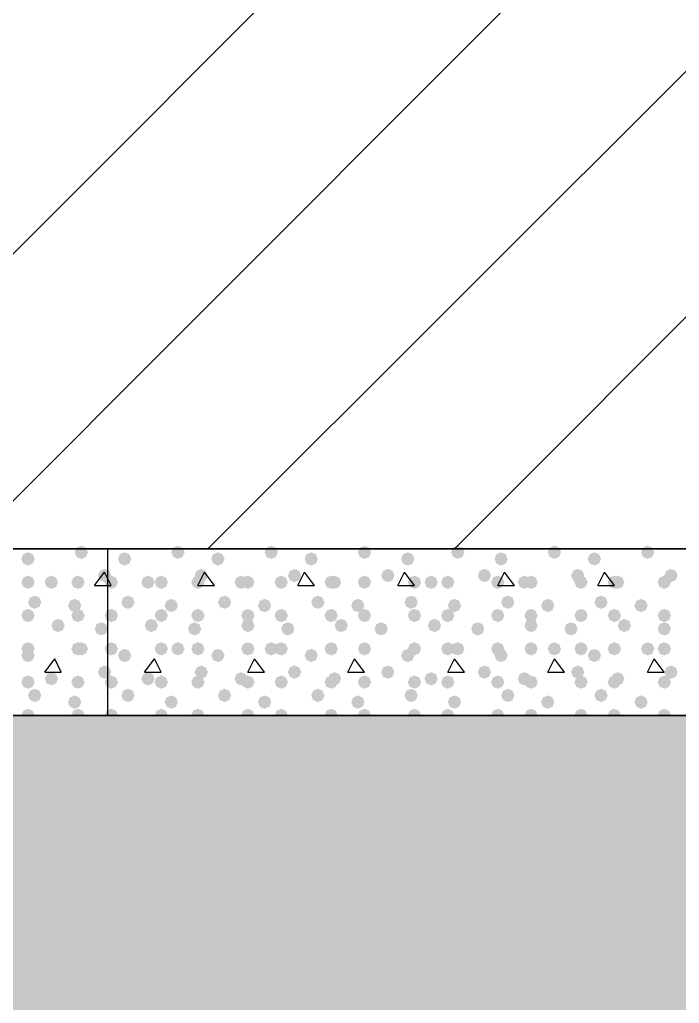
# Model space of a CAD drawing. Header units: millimetres. Extents: x 0 to 420, y 0 to 297.
# Drawn here: x 258.42 to 266.81, y 138.96 to 151.47 of the extents above; entities that cross this region are included whole.
import ezdxf

# ---------------------------------------------------------------- set-up
doc = ezdxf.new("R2010")
doc.units = ezdxf.units.MM
doc.layers.get('0').update_dxf_attribs({"linetype": 'CONTINUOUS'})

msp = doc.modelspace()

# ---------------------------------------------------------------- hatches: boundary and pattern name
at = {"true_color": 0x000007}
for points in [[(259.291667, 144.695333), (259.266796, 144.635537), (259.207, 144.610667), (259.147204, 144.635537), (259.122333, 144.695333), (259.147204, 144.755129), (259.207, 144.78), (259.266796, 144.755129)], [(258.614333, 144.610667), (258.589462, 144.550871), (258.529667, 144.526), (258.469871, 144.550871), (258.445, 144.610667), (258.469871, 144.670462), (258.529667, 144.695333), (258.589462, 144.670463)], [(258.614333, 144.314333), (258.589462, 144.254537), (258.529667, 144.229667), (258.469871, 144.254537), (258.445, 144.314333), (258.469871, 144.374129), (258.529667, 144.399), (258.589462, 144.374129)], [(258.910667, 144.314333), (258.885796, 144.254537), (258.826, 144.229667), (258.766204, 144.254537), (258.741333, 144.314333), (258.766204, 144.374129), (258.826, 144.399), (258.885796, 144.374129)], [(259.249333, 144.314333), (259.224462, 144.254537), (259.164667, 144.229667), (259.104871, 144.254537), (259.08, 144.314333), (259.104871, 144.374129), (259.164667, 144.399), (259.224462, 144.374129)], [(259.588, 144.399), (259.563129, 144.339204), (259.503333, 144.314333), (259.443537, 144.339204), (259.418667, 144.399), (259.443537, 144.458796), (259.503333, 144.483667), (259.563129, 144.458796)], [(258.699, 144.060333), (258.674129, 144.000537), (258.614333, 143.975667), (258.554538, 144.000537), (258.529667, 144.060333), (258.554537, 144.120129), (258.614333, 144.145), (258.674129, 144.120129)], [(259.207, 144.018), (259.182129, 143.958204), (259.122333, 143.933333), (259.062537, 143.958204), (259.037667, 144.018), (259.062537, 144.077796), (259.122333, 144.102667), (259.182129, 144.077796)], [(258.614333, 143.891), (258.589462, 143.831204), (258.529667, 143.806333), (258.469871, 143.831204), (258.445, 143.891), (258.469871, 143.950796), (258.529667, 143.975667), (258.589462, 143.950796)], [(259.249333, 143.891), (259.224462, 143.831204), (259.164667, 143.806333), (259.104871, 143.831204), (259.08, 143.891), (259.104871, 143.950796), (259.164667, 143.975667), (259.224462, 143.950796)], [(258.995333, 143.764), (258.970462, 143.704204), (258.910667, 143.679333), (258.850871, 143.704204), (258.826, 143.764), (258.850871, 143.823796), (258.910667, 143.848667), (258.970462, 143.823796)], [(259.545667, 143.721667), (259.520796, 143.661871), (259.461, 143.637), (259.401204, 143.661871), (259.376333, 143.721667), (259.401204, 143.781462), (259.461, 143.806333), (259.520796, 143.781463)], [(258.614333, 143.467667), (258.589462, 143.407871), (258.529667, 143.383), (258.469871, 143.407871), (258.445, 143.467667), (258.469871, 143.527462), (258.529667, 143.552333), (258.589462, 143.527463)], [(259.249333, 143.467667), (259.224462, 143.407871), (259.164667, 143.383), (259.104871, 143.407871), (259.08, 143.467667), (259.104871, 143.527462), (259.164667, 143.552333), (259.224462, 143.527463)], [(259.291667, 143.467667), (259.266796, 143.407871), (259.207, 143.383), (259.147204, 143.407871), (259.122333, 143.467667), (259.147204, 143.527462), (259.207, 143.552333), (259.266796, 143.527463)], [(258.614333, 143.383), (258.589462, 143.323204), (258.529667, 143.298333), (258.469871, 143.323204), (258.445, 143.383), (258.469871, 143.442796), (258.529667, 143.467667), (258.589462, 143.442796)], [(259.588, 143.171333), (259.563129, 143.111537), (259.503333, 143.086667), (259.443537, 143.111537), (259.418667, 143.171333), (259.443537, 143.231129), (259.503333, 143.256), (259.563129, 143.231129)], [(258.614333, 143.044333), (258.589462, 142.984537), (258.529667, 142.959667), (258.469871, 142.984537), (258.445, 143.044333), (258.469871, 143.104129), (258.529667, 143.129), (258.589462, 143.104129)], [(258.910667, 143.086667), (258.885796, 143.026871), (258.826, 143.002), (258.766204, 143.026871), (258.741333, 143.086667), (258.766204, 143.146462), (258.826, 143.171333), (258.885796, 143.146463)], [(259.249333, 143.044333), (259.224462, 142.984537), (259.164667, 142.959667), (259.104871, 142.984537), (259.08, 143.044333), (259.104871, 143.104129), (259.164667, 143.129), (259.224462, 143.104129)], [(258.699, 142.875), (258.674129, 142.815204), (258.614333, 142.790333), (258.554538, 142.815204), (258.529667, 142.875), (258.554537, 142.934796), (258.614333, 142.959667), (258.674129, 142.934796)], [(259.207, 142.790333), (259.182129, 142.730537), (259.122333, 142.705667), (259.062537, 142.730537), (259.037667, 142.790333), (259.062537, 142.850129), (259.122333, 142.875), (259.182129, 142.850129)], [(258.614333, 142.621), (258.589462, 142.561204), (258.529667, 142.536333), (258.469871, 142.561204), (258.445, 142.621), (258.469871, 142.680796), (258.529667, 142.705667), (258.589462, 142.680796)], [(259.249333, 142.621), (259.224462, 142.561204), (259.164667, 142.536333), (259.104871, 142.561204), (259.08, 142.621), (259.104871, 142.680796), (259.164667, 142.705667), (259.224462, 142.680796)]]:
    msp.add_hatch(color=0, dxfattribs=at).paths.add_polyline_path(points, flags=0)
at = {"true_color": 0x000008}
for points in [[(260.519333, 144.695333), (260.494463, 144.635537), (260.434667, 144.610667), (260.374871, 144.635537), (260.35, 144.695333), (260.374871, 144.755129), (260.434667, 144.78), (260.494462, 144.755129)], [(261.704667, 144.695333), (261.679796, 144.635537), (261.62, 144.610667), (261.560204, 144.635537), (261.535333, 144.695333), (261.560204, 144.755129), (261.62, 144.78), (261.679796, 144.755129)], [(262.89, 144.695333), (262.865129, 144.635537), (262.805333, 144.610667), (262.745538, 144.635537), (262.720667, 144.695333), (262.745537, 144.755129), (262.805333, 144.78), (262.865129, 144.755129)], [(264.075333, 144.695333), (264.050462, 144.635537), (263.990667, 144.610667), (263.930871, 144.635537), (263.906, 144.695333), (263.930871, 144.755129), (263.990667, 144.78), (264.050462, 144.755129)], [(265.303, 144.695333), (265.278129, 144.635537), (265.218333, 144.610667), (265.158537, 144.635537), (265.133667, 144.695333), (265.158537, 144.755129), (265.218333, 144.78), (265.278129, 144.755129)], [(266.488333, 144.695333), (266.463462, 144.635537), (266.403667, 144.610667), (266.343871, 144.635537), (266.319, 144.695333), (266.343871, 144.755129), (266.403667, 144.78), (266.463462, 144.755129)], [(259.842, 144.610667), (259.817129, 144.550871), (259.757333, 144.526), (259.697537, 144.550871), (259.672667, 144.610667), (259.697537, 144.670462), (259.757333, 144.695333), (259.817129, 144.670463)], [(261.027333, 144.610667), (261.002462, 144.550871), (260.942667, 144.526), (260.882871, 144.550871), (260.858, 144.610667), (260.882871, 144.670462), (260.942667, 144.695333), (261.002462, 144.670463)], [(262.212667, 144.610667), (262.187796, 144.550871), (262.128, 144.526), (262.068204, 144.550871), (262.043333, 144.610667), (262.068204, 144.670462), (262.128, 144.695333), (262.187796, 144.670463)], [(263.440333, 144.610667), (263.415462, 144.550871), (263.355667, 144.526), (263.295871, 144.550871), (263.271, 144.610667), (263.295871, 144.670462), (263.355667, 144.695333), (263.415462, 144.670463)], [(264.625667, 144.610667), (264.600796, 144.550871), (264.541, 144.526), (264.481204, 144.550871), (264.456333, 144.610667), (264.481204, 144.670462), (264.541, 144.695333), (264.600796, 144.670463)], [(265.811, 144.610667), (265.786129, 144.550871), (265.726333, 144.526), (265.666538, 144.550871), (265.641667, 144.610667), (265.666537, 144.670462), (265.726333, 144.695333), (265.786129, 144.670463)], [(259.672667, 144.314333), (259.647796, 144.254537), (259.588, 144.229667), (259.528204, 144.254537), (259.503333, 144.314333), (259.528204, 144.374129), (259.588, 144.399), (259.647796, 144.374129)], [(260.138333, 144.314333), (260.113462, 144.254537), (260.053667, 144.229667), (259.993871, 144.254537), (259.969, 144.314333), (259.993871, 144.374129), (260.053667, 144.399), (260.113462, 144.374129)], [(260.307667, 144.314333), (260.282796, 144.254537), (260.223, 144.229667), (260.163204, 144.254537), (260.138333, 144.314333), (260.163204, 144.374129), (260.223, 144.399), (260.282796, 144.374129)], [(260.773333, 144.314333), (260.748462, 144.254537), (260.688667, 144.229667), (260.628871, 144.254537), (260.604, 144.314333), (260.628871, 144.374129), (260.688667, 144.399), (260.748462, 144.374129)], [(260.815667, 144.399), (260.790796, 144.339204), (260.731, 144.314333), (260.671204, 144.339204), (260.646333, 144.399), (260.671204, 144.458796), (260.731, 144.483667), (260.790796, 144.458796)], [(261.323667, 144.314333), (261.298796, 144.254537), (261.239, 144.229667), (261.179204, 144.254537), (261.154333, 144.314333), (261.179204, 144.374129), (261.239, 144.399), (261.298796, 144.374129)], [(261.408333, 144.314333), (261.383462, 144.254537), (261.323667, 144.229667), (261.263871, 144.254537), (261.239, 144.314333), (261.263871, 144.374129), (261.323667, 144.399), (261.383462, 144.374129)], [(261.831667, 144.314333), (261.806796, 144.254537), (261.747, 144.229667), (261.687204, 144.254537), (261.662333, 144.314333), (261.687204, 144.374129), (261.747, 144.399), (261.806796, 144.374129)], [(262.001, 144.399), (261.976129, 144.339204), (261.916333, 144.314333), (261.856538, 144.339204), (261.831667, 144.399), (261.856537, 144.458796), (261.916333, 144.483667), (261.976129, 144.458796)], [(262.466667, 144.314333), (262.441796, 144.254537), (262.382, 144.229667), (262.322204, 144.254537), (262.297333, 144.314333), (262.322204, 144.374129), (262.382, 144.399), (262.441796, 144.374129)], [(262.509, 144.314333), (262.484129, 144.254537), (262.424333, 144.229667), (262.364537, 144.254537), (262.339667, 144.314333), (262.364537, 144.374129), (262.424333, 144.399), (262.484129, 144.374129)], [(262.89, 144.314333), (262.865129, 144.254537), (262.805333, 144.229667), (262.745538, 144.254537), (262.720667, 144.314333), (262.745537, 144.374129), (262.805333, 144.399), (262.865129, 144.374129)], [(263.186333, 144.399), (263.161462, 144.339204), (263.101667, 144.314333), (263.041871, 144.339204), (263.017, 144.399), (263.041871, 144.458796), (263.101667, 144.483667), (263.161462, 144.458796)], [(263.525, 144.314333), (263.500129, 144.254537), (263.440333, 144.229667), (263.380538, 144.254537), (263.355667, 144.314333), (263.380537, 144.374129), (263.440333, 144.399), (263.500129, 144.374129)], [(263.736667, 144.314333), (263.711796, 144.254537), (263.652, 144.229667), (263.592204, 144.254537), (263.567333, 144.314333), (263.592204, 144.374129), (263.652, 144.399), (263.711796, 144.374129)], [(263.948333, 144.314333), (263.923463, 144.254537), (263.863667, 144.229667), (263.803871, 144.254537), (263.779, 144.314333), (263.803871, 144.374129), (263.863667, 144.399), (263.923462, 144.374129)], [(264.414, 144.399), (264.389129, 144.339204), (264.329333, 144.314333), (264.269538, 144.339204), (264.244667, 144.399), (264.269537, 144.458796), (264.329333, 144.483667), (264.389129, 144.458796)], [(264.583333, 144.314333), (264.558463, 144.254537), (264.498667, 144.229667), (264.438871, 144.254537), (264.414, 144.314333), (264.438871, 144.374129), (264.498667, 144.399), (264.558462, 144.374129)], [(264.922, 144.314333), (264.897129, 144.254537), (264.837333, 144.229667), (264.777537, 144.254537), (264.752667, 144.314333), (264.777537, 144.374129), (264.837333, 144.399), (264.897129, 144.374129)], [(265.006667, 144.314333), (264.981796, 144.254537), (264.922, 144.229667), (264.862204, 144.254537), (264.837333, 144.314333), (264.862204, 144.374129), (264.922, 144.399), (264.981796, 144.374129)], [(265.599333, 144.399), (265.574462, 144.339204), (265.514667, 144.314333), (265.454871, 144.339204), (265.43, 144.399), (265.454871, 144.458796), (265.514667, 144.483667), (265.574462, 144.458796)], [(265.641667, 144.314333), (265.616796, 144.254537), (265.557, 144.229667), (265.497204, 144.254537), (265.472333, 144.314333), (265.497204, 144.374129), (265.557, 144.399), (265.616796, 144.374129)], [(266.065, 144.314333), (266.040129, 144.254537), (265.980333, 144.229667), (265.920538, 144.254537), (265.895667, 144.314333), (265.920537, 144.374129), (265.980333, 144.399), (266.040129, 144.374129)], [(266.107333, 144.314333), (266.082463, 144.254537), (266.022667, 144.229667), (265.962871, 144.254537), (265.938, 144.314333), (265.962871, 144.374129), (266.022667, 144.399), (266.082462, 144.374129)], [(266.7, 144.314333), (266.675129, 144.254537), (266.615333, 144.229667), (266.555538, 144.254537), (266.530667, 144.314333), (266.555537, 144.374129), (266.615333, 144.399), (266.675129, 144.374129)], [(266.784667, 144.399), (266.759796, 144.339204), (266.7, 144.314333), (266.640204, 144.339204), (266.615333, 144.399), (266.640204, 144.458796), (266.7, 144.483667), (266.759796, 144.458796)], [(259.884333, 144.060333), (259.859462, 144.000537), (259.799667, 143.975667), (259.739871, 144.000537), (259.715, 144.060333), (259.739871, 144.120129), (259.799667, 144.145), (259.859462, 144.120129)], [(261.112, 144.060333), (261.087129, 144.000537), (261.027333, 143.975667), (260.967537, 144.000537), (260.942667, 144.060333), (260.967537, 144.120129), (261.027333, 144.145), (261.087129, 144.120129)], [(262.297333, 144.060333), (262.272462, 144.000537), (262.212667, 143.975667), (262.152871, 144.000537), (262.128, 144.060333), (262.152871, 144.120129), (262.212667, 144.145), (262.272462, 144.120129)], [(263.482667, 144.060333), (263.457796, 144.000537), (263.398, 143.975667), (263.338204, 144.000537), (263.313333, 144.060333), (263.338204, 144.120129), (263.398, 144.145), (263.457796, 144.120129)], [(264.710333, 144.060333), (264.685462, 144.000537), (264.625667, 143.975667), (264.565871, 144.000537), (264.541, 144.060333), (264.565871, 144.120129), (264.625667, 144.145), (264.685462, 144.120129)], [(265.895667, 144.060333), (265.870796, 144.000537), (265.811, 143.975667), (265.751204, 144.000537), (265.726333, 144.060333), (265.751204, 144.120129), (265.811, 144.145), (265.870796, 144.120129)], [(260.434667, 144.018), (260.409796, 143.958204), (260.35, 143.933333), (260.290204, 143.958204), (260.265333, 144.018), (260.290204, 144.077796), (260.35, 144.102667), (260.409796, 144.077796)], [(261.62, 144.018), (261.595129, 143.958204), (261.535333, 143.933333), (261.475537, 143.958204), (261.450667, 144.018), (261.475537, 144.077796), (261.535333, 144.102667), (261.595129, 144.077796)], [(262.805333, 144.018), (262.780463, 143.958204), (262.720667, 143.933333), (262.660871, 143.958204), (262.636, 144.018), (262.660871, 144.077796), (262.720667, 144.102667), (262.780462, 144.077796)], [(264.033, 144.018), (264.008129, 143.958204), (263.948333, 143.933333), (263.888537, 143.958204), (263.863667, 144.018), (263.888537, 144.077796), (263.948333, 144.102667), (264.008129, 144.077796)], [(265.218333, 144.018), (265.193463, 143.958204), (265.133667, 143.933333), (265.073871, 143.958204), (265.049, 144.018), (265.073871, 144.077796), (265.133667, 144.102667), (265.193462, 144.077796)], [(266.403667, 144.018), (266.378796, 143.958204), (266.319, 143.933333), (266.259204, 143.958204), (266.234333, 144.018), (266.259204, 144.077796), (266.319, 144.102667), (266.378796, 144.077796)], [(259.672667, 143.891), (259.647796, 143.831204), (259.588, 143.806333), (259.528204, 143.831204), (259.503333, 143.891), (259.528204, 143.950796), (259.588, 143.975667), (259.647796, 143.950796)], [(260.307667, 143.891), (260.282796, 143.831204), (260.223, 143.806333), (260.163204, 143.831204), (260.138333, 143.891), (260.163204, 143.950796), (260.223, 143.975667), (260.282796, 143.950796)], [(260.773333, 143.891), (260.748462, 143.831204), (260.688667, 143.806333), (260.628871, 143.831204), (260.604, 143.891), (260.628871, 143.950796), (260.688667, 143.975667), (260.748462, 143.950796)], [(261.408333, 143.891), (261.383462, 143.831204), (261.323667, 143.806333), (261.263871, 143.831204), (261.239, 143.891), (261.263871, 143.950796), (261.323667, 143.975667), (261.383462, 143.950796)], [(261.831667, 143.891), (261.806796, 143.831204), (261.747, 143.806333), (261.687204, 143.831204), (261.662333, 143.891), (261.687204, 143.950796), (261.747, 143.975667), (261.806796, 143.950796)], [(262.466667, 143.891), (262.441796, 143.831204), (262.382, 143.806333), (262.322204, 143.831204), (262.297333, 143.891), (262.322204, 143.950796), (262.382, 143.975667), (262.441796, 143.950796)], [(262.89, 143.891), (262.865129, 143.831204), (262.805333, 143.806333), (262.745538, 143.831204), (262.720667, 143.891), (262.745537, 143.950796), (262.805333, 143.975667), (262.865129, 143.950796)], [(263.525, 143.891), (263.500129, 143.831204), (263.440333, 143.806333), (263.380538, 143.831204), (263.355667, 143.891), (263.380537, 143.950796), (263.440333, 143.975667), (263.500129, 143.950796)], [(263.948333, 143.891), (263.923463, 143.831204), (263.863667, 143.806333), (263.803871, 143.831204), (263.779, 143.891), (263.803871, 143.950796), (263.863667, 143.975667), (263.923462, 143.950796)], [(264.583333, 143.891), (264.558463, 143.831204), (264.498667, 143.806333), (264.438871, 143.831204), (264.414, 143.891), (264.438871, 143.950796), (264.498667, 143.975667), (264.558462, 143.950796)], [(265.006667, 143.891), (264.981796, 143.831204), (264.922, 143.806333), (264.862204, 143.831204), (264.837333, 143.891), (264.862204, 143.950796), (264.922, 143.975667), (264.981796, 143.950796)], [(265.641667, 143.891), (265.616796, 143.831204), (265.557, 143.806333), (265.497204, 143.831204), (265.472333, 143.891), (265.497204, 143.950796), (265.557, 143.975667), (265.616796, 143.950796)], [(266.065, 143.891), (266.040129, 143.831204), (265.980333, 143.806333), (265.920538, 143.831204), (265.895667, 143.891), (265.920537, 143.950796), (265.980333, 143.975667), (266.040129, 143.950796)], [(266.7, 143.891), (266.675129, 143.831204), (266.615333, 143.806333), (266.555538, 143.831204), (266.530667, 143.891), (266.555537, 143.950796), (266.615333, 143.975667), (266.675129, 143.950796)], [(260.180667, 143.764), (260.155796, 143.704204), (260.096, 143.679333), (260.036204, 143.704204), (260.011333, 143.764), (260.036204, 143.823796), (260.096, 143.848667), (260.155796, 143.823796)], [(260.731, 143.721667), (260.706129, 143.661871), (260.646333, 143.637), (260.586538, 143.661871), (260.561667, 143.721667), (260.586537, 143.781462), (260.646333, 143.806333), (260.706129, 143.781463)], [(261.408333, 143.764), (261.383462, 143.704204), (261.323667, 143.679333), (261.263871, 143.704204), (261.239, 143.764), (261.263871, 143.823796), (261.323667, 143.848667), (261.383462, 143.823796)], [(261.916333, 143.721667), (261.891462, 143.661871), (261.831667, 143.637), (261.771871, 143.661871), (261.747, 143.721667), (261.771871, 143.781462), (261.831667, 143.806333), (261.891462, 143.781463)], [(262.593667, 143.764), (262.568796, 143.704204), (262.509, 143.679333), (262.449204, 143.704204), (262.424333, 143.764), (262.449204, 143.823796), (262.509, 143.848667), (262.568796, 143.823796)], [(263.101667, 143.721667), (263.076796, 143.661871), (263.017, 143.637), (262.957204, 143.661871), (262.932333, 143.721667), (262.957204, 143.781462), (263.017, 143.806333), (263.076796, 143.781463)], [(263.779, 143.764), (263.754129, 143.704204), (263.694333, 143.679333), (263.634537, 143.704204), (263.609667, 143.764), (263.634537, 143.823796), (263.694333, 143.848667), (263.754129, 143.823796)], [(264.329333, 143.721667), (264.304463, 143.661871), (264.244667, 143.637), (264.184871, 143.661871), (264.16, 143.721667), (264.184871, 143.781462), (264.244667, 143.806333), (264.304462, 143.781463)], [(265.006667, 143.764), (264.981796, 143.704204), (264.922, 143.679333), (264.862204, 143.704204), (264.837333, 143.764), (264.862204, 143.823796), (264.922, 143.848667), (264.981796, 143.823796)], [(265.514667, 143.721667), (265.489796, 143.661871), (265.43, 143.637), (265.370204, 143.661871), (265.345333, 143.721667), (265.370204, 143.781462), (265.43, 143.806333), (265.489796, 143.781463)], [(266.192, 143.764), (266.167129, 143.704204), (266.107333, 143.679333), (266.047537, 143.704204), (266.022667, 143.764), (266.047537, 143.823796), (266.107333, 143.848667), (266.167129, 143.823796)], [(266.7, 143.721667), (266.675129, 143.661871), (266.615333, 143.637), (266.555538, 143.661871), (266.530667, 143.721667), (266.555537, 143.781462), (266.615333, 143.806333), (266.675129, 143.781463)], [(259.672667, 143.467667), (259.647796, 143.407871), (259.588, 143.383), (259.528204, 143.407871), (259.503333, 143.467667), (259.528204, 143.527462), (259.588, 143.552333), (259.647796, 143.527463)], [(260.307667, 143.467667), (260.282796, 143.407871), (260.223, 143.383), (260.163204, 143.407871), (260.138333, 143.467667), (260.163204, 143.527462), (260.223, 143.552333), (260.282796, 143.527463)], [(260.519333, 143.467667), (260.494463, 143.407871), (260.434667, 143.383), (260.374871, 143.407871), (260.35, 143.467667), (260.374871, 143.527462), (260.434667, 143.552333), (260.494462, 143.527463)], [(260.773333, 143.467667), (260.748462, 143.407871), (260.688667, 143.383), (260.628871, 143.407871), (260.604, 143.467667), (260.628871, 143.527462), (260.688667, 143.552333), (260.748462, 143.527463)], [(261.408333, 143.467667), (261.383462, 143.407871), (261.323667, 143.383), (261.263871, 143.407871), (261.239, 143.467667), (261.263871, 143.527462), (261.323667, 143.552333), (261.383462, 143.527463)], [(261.704667, 143.467667), (261.679796, 143.407871), (261.62, 143.383), (261.560204, 143.407871), (261.535333, 143.467667), (261.560204, 143.527462), (261.62, 143.552333), (261.679796, 143.527463)], [(261.831667, 143.467667), (261.806796, 143.407871), (261.747, 143.383), (261.687204, 143.407871), (261.662333, 143.467667), (261.687204, 143.527462), (261.747, 143.552333), (261.806796, 143.527463)], [(262.466667, 143.467667), (262.441796, 143.407871), (262.382, 143.383), (262.322204, 143.407871), (262.297333, 143.467667), (262.322204, 143.527462), (262.382, 143.552333), (262.441796, 143.527463)], [(262.89, 143.467667), (262.865129, 143.407871), (262.805333, 143.383), (262.745538, 143.407871), (262.720667, 143.467667), (262.745537, 143.527462), (262.805333, 143.552333), (262.865129, 143.527463)], [(262.89, 143.467667), (262.865129, 143.407871), (262.805333, 143.383), (262.745538, 143.407871), (262.720667, 143.467667), (262.745537, 143.527462), (262.805333, 143.552333), (262.865129, 143.527463)], [(263.525, 143.467667), (263.500129, 143.407871), (263.440333, 143.383), (263.380538, 143.407871), (263.355667, 143.467667), (263.380537, 143.527462), (263.440333, 143.552333), (263.500129, 143.527463)], [(263.948333, 143.467667), (263.923463, 143.407871), (263.863667, 143.383), (263.803871, 143.407871), (263.779, 143.467667), (263.803871, 143.527462), (263.863667, 143.552333), (263.923462, 143.527463)], [(264.075333, 143.467667), (264.050462, 143.407871), (263.990667, 143.383), (263.930871, 143.407871), (263.906, 143.467667), (263.930871, 143.527462), (263.990667, 143.552333), (264.050462, 143.527463)], [(264.583333, 143.467667), (264.558463, 143.407871), (264.498667, 143.383), (264.438871, 143.407871), (264.414, 143.467667), (264.438871, 143.527462), (264.498667, 143.552333), (264.558462, 143.527463)], [(265.006667, 143.467667), (264.981796, 143.407871), (264.922, 143.383), (264.862204, 143.407871), (264.837333, 143.467667), (264.862204, 143.527462), (264.922, 143.552333), (264.981796, 143.527463)], [(265.303, 143.467667), (265.278129, 143.407871), (265.218333, 143.383), (265.158537, 143.407871), (265.133667, 143.467667), (265.158537, 143.527462), (265.218333, 143.552333), (265.278129, 143.527463)], [(265.641667, 143.467667), (265.616796, 143.407871), (265.557, 143.383), (265.497204, 143.407871), (265.472333, 143.467667), (265.497204, 143.527462), (265.557, 143.552333), (265.616796, 143.527463)], [(266.065, 143.467667), (266.040129, 143.407871), (265.980333, 143.383), (265.920538, 143.407871), (265.895667, 143.467667), (265.920537, 143.527462), (265.980333, 143.552333), (266.040129, 143.527463)], [(266.488333, 143.467667), (266.463462, 143.407871), (266.403667, 143.383), (266.343871, 143.407871), (266.319, 143.467667), (266.343871, 143.527462), (266.403667, 143.552333), (266.463462, 143.527463)], [(266.7, 143.467667), (266.675129, 143.407871), (266.615333, 143.383), (266.555538, 143.407871), (266.530667, 143.467667), (266.555537, 143.527462), (266.615333, 143.552333), (266.675129, 143.527463)], [(259.842, 143.383), (259.817129, 143.323204), (259.757333, 143.298333), (259.697537, 143.323204), (259.672667, 143.383), (259.697537, 143.442796), (259.757333, 143.467667), (259.817129, 143.442796)], [(261.027333, 143.383), (261.002462, 143.323204), (260.942667, 143.298333), (260.882871, 143.323204), (260.858, 143.383), (260.882871, 143.442796), (260.942667, 143.467667), (261.002462, 143.442796)], [(262.212667, 143.383), (262.187796, 143.323204), (262.128, 143.298333), (262.068204, 143.323204), (262.043333, 143.383), (262.068204, 143.442796), (262.128, 143.467667), (262.187796, 143.442796)], [(263.440333, 143.383), (263.415462, 143.323204), (263.355667, 143.298333), (263.295871, 143.323204), (263.271, 143.383), (263.295871, 143.442796), (263.355667, 143.467667), (263.415462, 143.442796)], [(264.625667, 143.383), (264.600796, 143.323204), (264.541, 143.298333), (264.481204, 143.323204), (264.456333, 143.383), (264.481204, 143.442796), (264.541, 143.467667), (264.600796, 143.442796)], [(265.811, 143.383), (265.786129, 143.323204), (265.726333, 143.298333), (265.666538, 143.323204), (265.641667, 143.383), (265.666537, 143.442796), (265.726333, 143.467667), (265.786129, 143.442796)], [(260.815667, 143.171333), (260.790796, 143.111537), (260.731, 143.086667), (260.671204, 143.111537), (260.646333, 143.171333), (260.671204, 143.231129), (260.731, 143.256), (260.790796, 143.231129)], [(262.001, 143.171333), (261.976129, 143.111537), (261.916333, 143.086667), (261.856538, 143.111537), (261.831667, 143.171333), (261.856537, 143.231129), (261.916333, 143.256), (261.976129, 143.231129)], [(263.186333, 143.171333), (263.161462, 143.111537), (263.101667, 143.086667), (263.041871, 143.111537), (263.017, 143.171333), (263.041871, 143.231129), (263.101667, 143.256), (263.161462, 143.231129)], [(264.414, 143.171333), (264.389129, 143.111537), (264.329333, 143.086667), (264.269538, 143.111537), (264.244667, 143.171333), (264.269537, 143.231129), (264.329333, 143.256), (264.389129, 143.231129)], [(265.599333, 143.171333), (265.574462, 143.111537), (265.514667, 143.086667), (265.454871, 143.111537), (265.43, 143.171333), (265.454871, 143.231129), (265.514667, 143.256), (265.574462, 143.231129)], [(266.784667, 143.171333), (266.759796, 143.111537), (266.7, 143.086667), (266.640204, 143.111537), (266.615333, 143.171333), (266.640204, 143.231129), (266.7, 143.256), (266.759796, 143.231129)], [(259.672667, 143.044333), (259.647796, 142.984537), (259.588, 142.959667), (259.528204, 142.984537), (259.503333, 143.044333), (259.528204, 143.104129), (259.588, 143.129), (259.647796, 143.104129)], [(260.138333, 143.086667), (260.113462, 143.026871), (260.053667, 143.002), (259.993871, 143.026871), (259.969, 143.086667), (259.993871, 143.146462), (260.053667, 143.171333), (260.113462, 143.146463)], [(260.307667, 143.044333), (260.282796, 142.984537), (260.223, 142.959667), (260.163204, 142.984537), (260.138333, 143.044333), (260.163204, 143.104129), (260.223, 143.129), (260.282796, 143.104129)], [(260.773333, 143.044333), (260.748462, 142.984537), (260.688667, 142.959667), (260.628871, 142.984537), (260.604, 143.044333), (260.628871, 143.104129), (260.688667, 143.129), (260.748462, 143.104129)], [(261.323667, 143.086667), (261.298796, 143.026871), (261.239, 143.002), (261.179204, 143.026871), (261.154333, 143.086667), (261.179204, 143.146462), (261.239, 143.171333), (261.298796, 143.146463)], [(261.408333, 143.044333), (261.383462, 142.984537), (261.323667, 142.959667), (261.263871, 142.984537), (261.239, 143.044333), (261.263871, 143.104129), (261.323667, 143.129), (261.383462, 143.104129)], [(261.831667, 143.044333), (261.806796, 142.984537), (261.747, 142.959667), (261.687204, 142.984537), (261.662333, 143.044333), (261.687204, 143.104129), (261.747, 143.129), (261.806796, 143.104129)], [(262.466667, 143.044333), (262.441796, 142.984537), (262.382, 142.959667), (262.322204, 142.984537), (262.297333, 143.044333), (262.322204, 143.104129), (262.382, 143.129), (262.441796, 143.104129)], [(262.509, 143.086667), (262.484129, 143.026871), (262.424333, 143.002), (262.364537, 143.026871), (262.339667, 143.086667), (262.364537, 143.146462), (262.424333, 143.171333), (262.484129, 143.146463)], [(262.89, 143.044333), (262.865129, 142.984537), (262.805333, 142.959667), (262.745538, 142.984537), (262.720667, 143.044333), (262.745537, 143.104129), (262.805333, 143.129), (262.865129, 143.104129)], [(263.525, 143.044333), (263.500129, 142.984537), (263.440333, 142.959667), (263.380538, 142.984537), (263.355667, 143.044333), (263.380537, 143.104129), (263.440333, 143.129), (263.500129, 143.104129)], [(263.736667, 143.086667), (263.711796, 143.026871), (263.652, 143.002), (263.592204, 143.026871), (263.567333, 143.086667), (263.592204, 143.146462), (263.652, 143.171333), (263.711796, 143.146463)], [(263.948333, 143.044333), (263.923463, 142.984537), (263.863667, 142.959667), (263.803871, 142.984537), (263.779, 143.044333), (263.803871, 143.104129), (263.863667, 143.129), (263.923462, 143.104129)], [(264.583333, 143.044333), (264.558463, 142.984537), (264.498667, 142.959667), (264.438871, 142.984537), (264.414, 143.044333), (264.438871, 143.104129), (264.498667, 143.129), (264.558462, 143.104129)], [(264.922, 143.086667), (264.897129, 143.026871), (264.837333, 143.002), (264.777537, 143.026871), (264.752667, 143.086667), (264.777537, 143.146462), (264.837333, 143.171333), (264.897129, 143.146463)], [(265.006667, 143.044333), (264.981796, 142.984537), (264.922, 142.959667), (264.862204, 142.984537), (264.837333, 143.044333), (264.862204, 143.104129), (264.922, 143.129), (264.981796, 143.104129)], [(265.641667, 143.044333), (265.616796, 142.984537), (265.557, 142.959667), (265.497204, 142.984537), (265.472333, 143.044333), (265.497204, 143.104129), (265.557, 143.129), (265.616796, 143.104129)], [(266.065, 143.044333), (266.040129, 142.984537), (265.980333, 142.959667), (265.920538, 142.984537), (265.895667, 143.044333), (265.920537, 143.104129), (265.980333, 143.129), (266.040129, 143.104129)], [(266.107333, 143.086667), (266.082463, 143.026871), (266.022667, 143.002), (265.962871, 143.026871), (265.938, 143.086667), (265.962871, 143.146462), (266.022667, 143.171333), (266.082462, 143.146463)], [(266.7, 143.044333), (266.675129, 142.984537), (266.615333, 142.959667), (266.555538, 142.984537), (266.530667, 143.044333), (266.555537, 143.104129), (266.615333, 143.129), (266.675129, 143.104129)], [(259.884333, 142.875), (259.859462, 142.815204), (259.799667, 142.790333), (259.739871, 142.815204), (259.715, 142.875), (259.739871, 142.934796), (259.799667, 142.959667), (259.859462, 142.934796)], [(260.434667, 142.790333), (260.409796, 142.730537), (260.35, 142.705667), (260.290204, 142.730537), (260.265333, 142.790333), (260.290204, 142.850129), (260.35, 142.875), (260.409796, 142.850129)], [(261.112, 142.875), (261.087129, 142.815204), (261.027333, 142.790333), (260.967537, 142.815204), (260.942667, 142.875), (260.967537, 142.934796), (261.027333, 142.959667), (261.087129, 142.934796)], [(261.62, 142.790333), (261.595129, 142.730537), (261.535333, 142.705667), (261.475537, 142.730537), (261.450667, 142.790333), (261.475537, 142.850129), (261.535333, 142.875), (261.595129, 142.850129)], [(262.297333, 142.875), (262.272462, 142.815204), (262.212667, 142.790333), (262.152871, 142.815204), (262.128, 142.875), (262.152871, 142.934796), (262.212667, 142.959667), (262.272462, 142.934796)], [(262.805333, 142.790333), (262.780463, 142.730537), (262.720667, 142.705667), (262.660871, 142.730537), (262.636, 142.790333), (262.660871, 142.850129), (262.720667, 142.875), (262.780462, 142.850129)], [(263.482667, 142.875), (263.457796, 142.815204), (263.398, 142.790333), (263.338204, 142.815204), (263.313333, 142.875), (263.338204, 142.934796), (263.398, 142.959667), (263.457796, 142.934796)], [(264.033, 142.790333), (264.008129, 142.730537), (263.948333, 142.705667), (263.888537, 142.730537), (263.863667, 142.790333), (263.888537, 142.850129), (263.948333, 142.875), (264.008129, 142.850129)], [(264.710333, 142.875), (264.685462, 142.815204), (264.625667, 142.790333), (264.565871, 142.815204), (264.541, 142.875), (264.565871, 142.934796), (264.625667, 142.959667), (264.685462, 142.934796)], [(265.218333, 142.790333), (265.193463, 142.730537), (265.133667, 142.705667), (265.073871, 142.730537), (265.049, 142.790333), (265.073871, 142.850129), (265.133667, 142.875), (265.193462, 142.850129)], [(265.895667, 142.875), (265.870796, 142.815204), (265.811, 142.790333), (265.751204, 142.815204), (265.726333, 142.875), (265.751204, 142.934796), (265.811, 142.959667), (265.870796, 142.934796)], [(266.403667, 142.790333), (266.378796, 142.730537), (266.319, 142.705667), (266.259204, 142.730537), (266.234333, 142.790333), (266.259204, 142.850129), (266.319, 142.875), (266.378796, 142.850129)], [(259.672667, 142.621), (259.647796, 142.561204), (259.588, 142.536333), (259.528204, 142.561204), (259.503333, 142.621), (259.528204, 142.680796), (259.588, 142.705667), (259.647796, 142.680796)], [(260.307667, 142.621), (260.282796, 142.561204), (260.223, 142.536333), (260.163204, 142.561204), (260.138333, 142.621), (260.163204, 142.680796), (260.223, 142.705667), (260.282796, 142.680796)], [(260.773333, 142.621), (260.748462, 142.561204), (260.688667, 142.536333), (260.628871, 142.561204), (260.604, 142.621), (260.628871, 142.680796), (260.688667, 142.705667), (260.748462, 142.680796)], [(261.408333, 142.621), (261.383462, 142.561204), (261.323667, 142.536333), (261.263871, 142.561204), (261.239, 142.621), (261.263871, 142.680796), (261.323667, 142.705667), (261.383462, 142.680796)], [(261.831667, 142.621), (261.806796, 142.561204), (261.747, 142.536333), (261.687204, 142.561204), (261.662333, 142.621), (261.687204, 142.680796), (261.747, 142.705667), (261.806796, 142.680796)], [(262.466667, 142.621), (262.441796, 142.561204), (262.382, 142.536333), (262.322204, 142.561204), (262.297333, 142.621), (262.322204, 142.680796), (262.382, 142.705667), (262.441796, 142.680796)], [(262.89, 142.621), (262.865129, 142.561204), (262.805333, 142.536333), (262.745538, 142.561204), (262.720667, 142.621), (262.745537, 142.680796), (262.805333, 142.705667), (262.865129, 142.680796)], [(263.525, 142.621), (263.500129, 142.561204), (263.440333, 142.536333), (263.380538, 142.561204), (263.355667, 142.621), (263.380537, 142.680796), (263.440333, 142.705667), (263.500129, 142.680796)], [(263.948333, 142.621), (263.923463, 142.561204), (263.863667, 142.536333), (263.803871, 142.561204), (263.779, 142.621), (263.803871, 142.680796), (263.863667, 142.705667), (263.923462, 142.680796)], [(264.583333, 142.621), (264.558463, 142.561204), (264.498667, 142.536333), (264.438871, 142.561204), (264.414, 142.621), (264.438871, 142.680796), (264.498667, 142.705667), (264.558462, 142.680796)], [(265.006667, 142.621), (264.981796, 142.561204), (264.922, 142.536333), (264.862204, 142.561204), (264.837333, 142.621), (264.862204, 142.680796), (264.922, 142.705667), (264.981796, 142.680796)], [(265.641667, 142.621), (265.616796, 142.561204), (265.557, 142.536333), (265.497204, 142.561204), (265.472333, 142.621), (265.497204, 142.680796), (265.557, 142.705667), (265.616796, 142.680796)], [(266.065, 142.621), (266.040129, 142.561204), (265.980333, 142.536333), (265.920538, 142.561204), (265.895667, 142.621), (265.920537, 142.680796), (265.980333, 142.705667), (266.040129, 142.680796)], [(266.7, 142.621), (266.675129, 142.561204), (266.615333, 142.536333), (266.555538, 142.561204), (266.530667, 142.621), (266.555537, 142.680796), (266.615333, 142.705667), (266.675129, 142.680796)]]:
    msp.add_hatch(color=0, dxfattribs=at).paths.add_polyline_path(points, flags=0)
h = msp.add_hatch(color=0, dxfattribs=at)
h.paths.add_polyline_path([(378.544667, 142.621), (217.17, 142.621), (378.544667, 123.571)], flags=0)
h.paths.add_polyline_path([(217.17, 142.621), (378.544667, 123.571), (217.17, 123.571)], flags=0)

# ---------------------------------------------------------------- linework, layer by layer
at = {"color": 0, "true_color": 0x000007}
for points in [[(31.369, 142.621), (31.369, 165.946667), (379.603, 165.946667), (379.603, 142.621), (217.17, 142.621), (217.17, 121.454333), (193.844333, 121.454333), (193.844333, 142.621)], [(31.369, 142.621), (31.369, 165.946667), (379.603, 165.946667), (379.603, 142.621), (217.17, 142.621), (217.17, 121.454333), (193.844333, 121.454333), (193.844333, 142.621)], [(257.429, 144.737667), (257.429, 142.621), (259.545667, 142.621), (259.545667, 144.737667)]]:
    msp.add_lwpolyline(points, close=True, dxfattribs=at)
at = {"color": 0, "true_color": 0x0000fd}
msp.add_lwpolyline([(215.053333, 144.737667), (377.486333, 144.737667), (377.486333, 163.83), (33.528, 163.83), (33.528, 144.737667), (195.961, 144.737667), (195.961, 123.571), (215.053333, 123.571)], close=True, dxfattribs=at)
at = {"color": 0, "true_color": 0x000003}
for points in [[(254.592667, 144.737666), (273.642667, 163.829999)], [(257.725334, 144.737666), (276.775334, 163.829999)], [(260.815667, 144.737666), (279.908001, 163.829999)], [(263.948334, 144.737666), (282.998334, 163.829999)]]:
    msp.add_lwpolyline(points, dxfattribs=at)
at = {"color": 0, "true_color": 0x000007}
for points in [[(278.595667, 144.737667), (259.545667, 144.737667)], [(259.376333, 144.272), (259.503333, 144.441333)], [(259.545667, 144.356667), (259.503333, 144.441333)], [(259.376333, 144.272), (259.545667, 144.272)], [(258.741333, 143.171333), (258.868333, 143.340667)], [(258.953, 143.171333), (258.868333, 143.340667)], [(258.741333, 143.171333), (258.953, 143.171333)], [(259.545667, 142.621), (278.595667, 142.621)]]:
    msp.add_lwpolyline(points, dxfattribs=at)
at = {"color": 0, "true_color": 0x000008}
for points in [[(260.688667, 144.272), (260.773333, 144.441333)], [(260.900333, 144.272), (260.773333, 144.441333)], [(261.958667, 144.272), (262.043333, 144.441333)], [(262.170333, 144.272), (262.043333, 144.441333)], [(263.228667, 144.272), (263.313333, 144.441333)], [(263.440333, 144.272), (263.313333, 144.441333)], [(264.498667, 144.272), (264.583333, 144.441333)], [(264.710333, 144.272), (264.583333, 144.441333)], [(265.768667, 144.272), (265.853333, 144.441333)], [(265.980333, 144.272), (265.853333, 144.441333)], [(259.588, 144.272), (259.545667, 144.356667)], [(259.545667, 144.272), (259.588, 144.272)], [(260.688667, 144.272), (260.900333, 144.272)], [(261.958667, 144.272), (262.170333, 144.272)], [(263.228667, 144.272), (263.440333, 144.272)], [(264.498667, 144.272), (264.710333, 144.272)], [(265.768667, 144.272), (265.980333, 144.272)], [(260.011333, 143.171333), (260.138333, 143.340667)], [(260.223, 143.171333), (260.138333, 143.340667)], [(261.323667, 143.171333), (261.408333, 143.340667)], [(261.535333, 143.171333), (261.408333, 143.340667)], [(262.593667, 143.171333), (262.678333, 143.340667)], [(262.805333, 143.171333), (262.678333, 143.340667)], [(263.863667, 143.171333), (263.948333, 143.340667)], [(264.075333, 143.171333), (263.948333, 143.340667)], [(265.133667, 143.171333), (265.218333, 143.340667)], [(265.345333, 143.171333), (265.218333, 143.340667)], [(266.403667, 143.171333), (266.488333, 143.340667)], [(266.615333, 143.171333), (266.488333, 143.340667)], [(260.011333, 143.171333), (260.223, 143.171333)], [(261.323667, 143.171333), (261.535333, 143.171333)], [(262.593667, 143.171333), (262.805333, 143.171333)], [(263.863667, 143.171333), (264.075333, 143.171333)], [(265.133667, 143.171333), (265.345333, 143.171333)], [(266.403667, 143.171333), (266.615333, 143.171333)]]:
    msp.add_lwpolyline(points, dxfattribs=at)
msp.add_lwpolyline([(378.544667, 142.621), (217.17, 142.621), (378.544667, 123.571)], close=True, dxfattribs=at)

doc.saveas('drawing.dxf')
